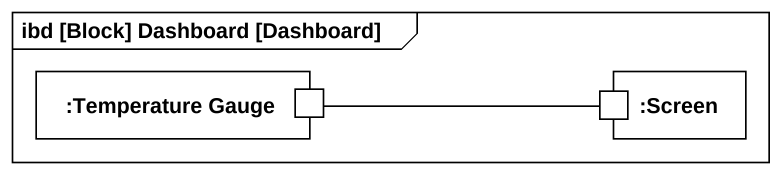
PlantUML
@startuml
mainframe ibd [Block] Dashboard [Dashboard]
rectangle ":Temperature Gauge" as Temperature_Gauge {
  port " " as port1
}
rectangle ":Screen" as Screen {
  port " " as port2
}
port1 -right- port2
@enduml
